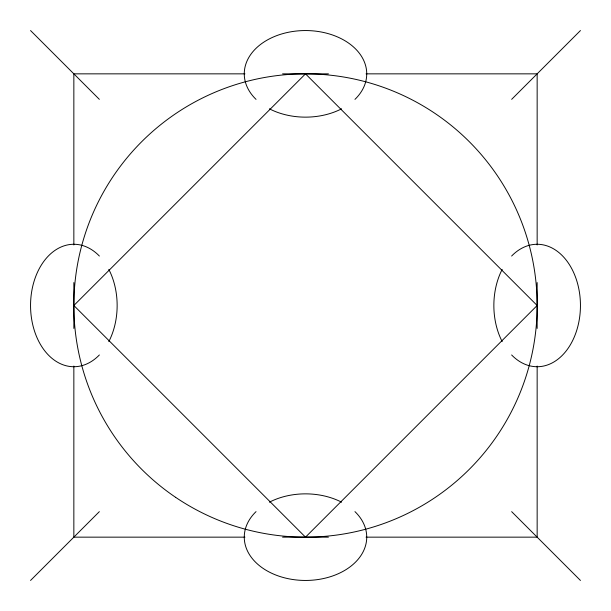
<?xml version="1.0" encoding="UTF-8"?>
<svg xmlns="http://www.w3.org/2000/svg" width="611" height="611" viewBox="0 0 611 611"><rect width="100%" height="100%" fill="white"/><g stroke="black" fill="none" stroke-linecap="round" stroke-linejoin="round"><path stroke-width="0.92" d="M30.55 580.45L99.341 511.659M511.659 99.341L580.45 30.55M244.95 73.847L73.847 73.847L73.847 244.95M282.58 73.847L328.42 73.847M366.05 73.847L537.153 73.847L537.153 244.95M244.95 537.153L73.847 537.153L73.847 366.05M282.58 537.153L328.42 537.153M366.05 537.153L537.153 537.153L537.153 366.05M30.55 30.55L99.341 99.341M511.659 511.659L580.45 580.45M537.153 282.58L537.153 328.42M73.847 282.58L73.847 328.42M256.04 99.372A61.23 43.297 0 0 1 264.494 41.693A61.23 43.297 0 0 1 346.506 41.693A61.23 43.297 0 0 1 354.96 99.372M341.595 108.819A61.23 43.297 0 0 1 269.405 108.819M354.96 511.628A61.23 43.297 0 0 1 346.506 569.307A61.23 43.297 0 0 1 264.494 569.307A61.23 43.297 0 0 1 256.04 511.628M269.405 502.181A61.23 43.297 0 0 1 341.595 502.181M511.628 256.04A61.23 43.297 90 0 1 569.307 264.494A61.23 43.297 90 0 1 569.307 346.506A61.23 43.297 90 0 1 511.628 354.96M502.181 341.595A61.23 43.297 90 0 1 502.181 269.405M99.372 354.96A61.23 43.297 -90 0 1 41.693 346.506A61.23 43.297 -90 0 1 41.693 264.494A61.23 43.297 -90 0 1 99.372 256.04M108.819 269.405A61.23 43.297 -90 0 1 108.819 341.595M305.5 73.847L73.847 305.5L305.5 537.153L537.153 305.5L305.5 73.847M175.655 497.346A231.653 231.653 0 0 0 536.565 322.028A231.653 231.653 0 0 0 204.28 97.134A231.653 231.653 0 0 0 175.655 497.346"/></g></svg>
